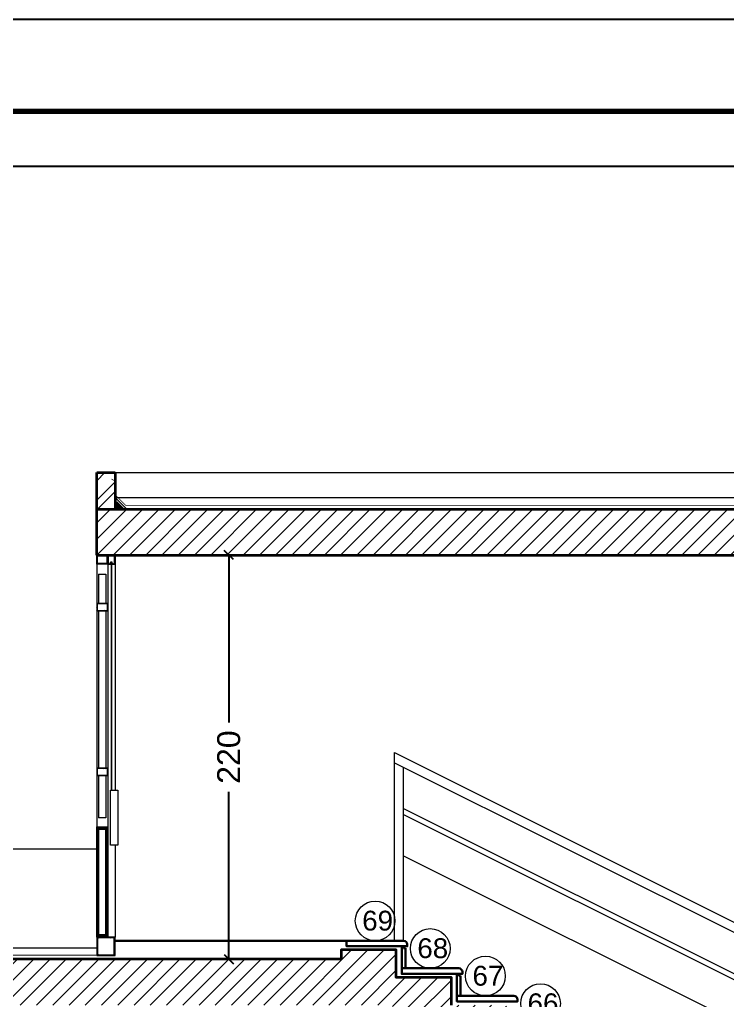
# Model space of a CAD drawing. Header units: inches. Extents: x -580639 to 179052, y 0 to 152898.
# Drawn here: x -9180 to -5329, y 146449 to 151788 of the extents above; entities that cross this region are included whole.
import ezdxf

# ---------------------------------------------------------------- set-up
doc = ezdxf.new("R2010")
doc.units = ezdxf.units.IN
doc.header["$LTSCALE"] = 500
doc.header["$MEASUREMENT"] = 0
doc.linetypes.add('HIDDEN', pattern=[0.375, 0.25, -0.125])
doc.linetypes.add('HIDDEN2', pattern=[0.1875, 0.125, -0.0625])
for name, color, linetype, lineweight in [('0.00', 254, 'Continuous', 0), ('0.3', 10, 'Continuous', 30), ('A-0.15', 50, 'Continuous', 15), ('A-0.25', 42, 'Continuous', 25), ('A-ANNO-TEXS', 211, 'Continuous', 18), ('A-DOOR', 110, 'Continuous', 13), ('A-flor-sthn', 251, 'HIDDEN2', 9), ('A-htch', 252, 'Continuous', 20), ('A-wall', 52, 'Continuous', 35), ('DIM', 8, 'Continuous', 18), ('WALL', 7, 'Continuous', 40)]:
    doc.layers.add(name, color=color, linetype=linetype, lineweight=lineweight)
doc.styles.add('50', font='arial.ttf', dxfattribs={"height": 125})
doc.dimstyles.new('DIM', dxfattribs={"dimscale": 50, "dimtxt": 125, "dimasz": 1, "dimexe": 1.2, "dimexo": 1, "dimgap": 1, "dimtad": 0, "dimtoh": 1, "dimdec": 0, "dimlfac": 0.1, "dimrnd": 1, "dimdsep": 46, "dimtxsty": '50', "dimblk": 'OBLIQUE', "dimcen": 0.09, "dimclrt": 8, "dimadec": 0, "dimazin": 0, "dimtfac": 1, "dimtdec": 0, "dimtix": 1, "dimtofl": 0, "dimtmove": 2, "dimatfit": 2, "dimfxl": 1, "dimfxlon": 1, "dimtzin": 0, "dimarcsym": 0})
pattern_1 = [(45, (-15630.96, 315242.996), (-44.194174, 44.194174), [])]
pattern_2 = [(135, (-8661.133, 148823.2436), (4.4194, 4.4194), []), (135, (-8661.133, 148826.3686), (4.4194, 4.4194), [])]

# ---------------------------------------------------------------- blocks, each defined once
blk = doc.blocks.new('_Oblique')
at = {"color": 0, "linetype": 'ByBlock', "lineweight": -2}
blk.add_line((-0.5, -0.5), (0.5, 0.5), dxfattribs=at)
blk = doc.blocks.new('*D1589')
at = {"layer": 'Defpoints', "color": 0, "transparency": 16777216}
for p in [(-8042.1, 148873.2), (-8042.1, 148873.2), (-8042.1, 146673.2)]:
    blk.add_point(p, dxfattribs=at)
at = {"layer": 'DIM', "color": 0, "lineweight": -2, "transparency": 16777216}
for p, q in [((-8042.1, 148873.2), (-8102.1, 148873.2)), ((-8042.1, 148873.2), (-8042.1, 147962.2)), ((-8042.1, 146673.2), (-8042.1, 147584.3)), ((-8042.1, 146673.2), (-7982.1, 146673.2))]:
    blk.add_line(p, q, dxfattribs=at)
at = {"layer": 'DIM', "color": 0, "lineweight": -2, "transparency": 16777216, "xscale": 50, "yscale": 50, "zscale": 50}
for p, rotation in [((-8042.1, 148873.2), 90), ((-8042.1, 146673.2), 270)]:
    blk.add_blockref('_Oblique', p, dxfattribs=dict(at, rotation=rotation))
at = {"layer": 'DIM', "color": 8, "transparency": 16777216, "insert": (-8042.1, 147773.2), "char_height": 125, "attachment_point": 5, "rotation": 90, "style": '50'}
blk.add_mtext('220', dxfattribs=at)

msp = doc.modelspace()

# ---------------------------------------------------------------- hatches: boundary and pattern name
at = {"layer": 'A-DOOR', "ltscale": 1000}
h = msp.add_hatch(dxfattribs=at)
h.set_pattern_fill('STEEL', color=3, scale=50, style=0)
h.set_pattern_definition([(135, (-8701.133, 148823.2436), (4.4194, 4.4194), []), (135, (-8701.133, 148826.3686), (4.4194, 4.4194), [])])
h.paths.add_polyline_path([(-8705.133, 148827.244), (-8757.133, 148827.244), (-8757.133, 148869.244), (-8705.133, 148869.244)], flags=16)
h.paths.add_polyline_path([(-8701.133, 148823.244), (-8761.133, 148823.244), (-8761.133, 148873.244), (-8701.133, 148873.244)])
h = msp.add_hatch(dxfattribs=at)
h.set_pattern_fill('STEEL', color=3, scale=50, style=0)
h.set_pattern_definition(pattern_2)
h.paths.add_polyline_path([(-8698.133, 148870.244), (-8698.133, 148826.244), (-8686.133, 148826.244), (-8686.133, 148835.402), (-8676.133, 148835.402), (-8676.133, 148826.244), (-8664.133, 148826.244), (-8664.133, 148870.244), (-8679.137, 148870.244), (-8679.137, 148873.244), (-8661.133, 148873.244), (-8661.133, 148823.244), (-8679.133, 148823.244), (-8679.133, 148832.402), (-8683.133, 148832.402), (-8683.133, 148823.244), (-8701.133, 148823.244), (-8701.133, 148873.244), (-8683.137, 148873.244), (-8683.137, 148870.244)])
h = msp.add_hatch(dxfattribs=at)
h.set_pattern_fill('STEEL', color=3, scale=50, style=0)
h.set_pattern_definition(pattern_2)
h.paths.add_polyline_path([(-8698.133, 148870.244), (-8698.133, 148826.244), (-8686.133, 148826.244), (-8686.133, 148835.402), (-8676.133, 148835.402), (-8676.133, 148826.244), (-8664.133, 148826.244), (-8664.133, 148870.244), (-8679.137, 148870.244), (-8679.137, 148873.244), (-8661.133, 148873.244), (-8661.133, 148823.244), (-8679.133, 148823.244), (-8679.133, 148832.402), (-8683.133, 148832.402), (-8683.133, 148823.244), (-8701.133, 148823.244), (-8701.133, 148873.244), (-8683.137, 148873.244), (-8683.137, 148870.244)])
h = msp.add_hatch(dxfattribs=at)
h.set_pattern_fill('STEEL', color=3, scale=50, style=0)
h.set_pattern_definition([(135, (256901.8365, -226916.164), (4.41941738, 4.41941738), []), (135, (256901.8365, -226913.039), (4.41941738, 4.41941738), [])])
h.paths.add_polyline_path([(-8701.133, 148569.463), (-8761.133, 148569.463), (-8761.133, 148609.463), (-8701.133, 148609.463)])
h.paths.add_polyline_path([(-8703.133, 148571.463), (-8759.133, 148571.463), (-8759.133, 148607.463), (-8703.133, 148607.463)], flags=16)
h = msp.add_hatch(dxfattribs=at)
h.set_pattern_fill('STEEL', color=3, scale=50, style=0)
h.set_pattern_definition([(135, (256901.8365, -227062.383), (4.41941738, 4.41941738), []), (135, (256901.8365, -227059.258), (4.41941738, 4.41941738), [])])
h.paths.add_polyline_path([(-8701.133, 147673.244), (-8761.133, 147673.244), (-8761.133, 147713.244), (-8701.133, 147713.244)])
h.paths.add_polyline_path([(-8703.133, 147675.244), (-8759.133, 147675.244), (-8759.133, 147711.244), (-8703.133, 147711.244)], flags=16)
h = msp.add_hatch(dxfattribs=at)
h.set_pattern_fill('STEEL', color=3, scale=50, style=0)
h.set_pattern_definition([(135, (-8701.133, 146693.2436), (4.41942, 4.41942), []), (135, (-8701.133, 146696.3686), (4.41942, 4.41942), [])])
h.paths.add_polyline_path([(-8749.133, 147381.244), (-8713.133, 147381.244), (-8713.133, 146805.244), (-8749.133, 146805.244)], flags=16)
h.paths.add_polyline_path([(-8761.133, 147393.244), (-8701.133, 147393.244), (-8701.133, 146793.244), (-8761.133, 146793.244)])
h = msp.add_hatch(dxfattribs=at)
h.set_pattern_fill('STEEL', color=3, scale=50, style=0)
h.set_pattern_definition([(135, (256921.8365, -226962.383), (4.41941738, 4.41941738), []), (135, (256921.8365, -226959.258), (4.41941738, 4.41941738), [])])
h.paths.add_polyline_path([(-8761.133, 146793.244), (-8661.133, 146793.244), (-8661.133, 146693.244), (-8761.133, 146693.244)])
h.paths.add_polyline_path([(-8757.133, 146789.244), (-8665.133, 146789.244), (-8665.133, 146697.244), (-8757.133, 146697.244)], flags=16)
at = {"layer": 'A-flor-sthn', "ltscale": 1000}
h = msp.add_hatch(dxfattribs=at)
h.set_pattern_fill('ANSI31', color=8, scale=40, angle=90, style=0)
h.set_pattern_definition([(135, (-102982.277, 135323.004), (-3.5355339, -3.5355339), [])])
h.paths.add_polyline_path([(-8651.133, 149122.863), (-8651.133, 149162.863), (-8611.133, 149122.863)])
at = {"layer": 'A-htch'}
h = msp.add_hatch(dxfattribs=at)
h.set_pattern_fill('ANSI32', color=256, scale=300)
h.set_pattern_definition([(45, (-15630.96, 315243), (-79.54951, 79.54951), []), (45, (-15577.93, 315243), (-79.54951, 79.54951), [])])
h.paths.add_polyline_path([(-11815.533, 146423.244), (-11915.533, 146423.244), (-11915.533, 145823.244), (-11815.533, 145823.244)])
h.paths.add_polyline_path([(-11665.533, 146423.244), (-11765.533, 146423.244), (-11765.533, 145823.244), (-11665.533, 145823.244)])
h.paths.add_polyline_path([(-11815.533, 142973.244), (-11915.533, 142973.244), (-11915.533, 142373.244), (-11815.533, 142373.244)])
h.paths.add_polyline_path([(-11665.533, 142973.244), (-11765.533, 142973.244), (-11765.533, 142373.244), (-11665.533, 142373.244)])
h.paths.add_polyline_path([(-1781.133, 142073.244), (-1881.133, 142073.244), (-1881.133, 139423.244), (-1781.133, 139423.244), (-1781.133, 139523.244)])
h.paths.add_polyline_path([(-1931.133, 142073.244), (-2031.133, 142073.244), (-2031.133, 139423.244), (-1931.133, 139423.244)])
h.paths.add_polyline_path([(-1931.133, 146773.244), (-2031.133, 146773.244), (-2031.133, 144923.244), (-1931.133, 144923.244)])
h.paths.add_polyline_path([(-1781.133, 146773.244), (-1881.133, 146773.244), (-1881.133, 144923.244), (-1781.133, 144923.244)])
h.paths.add_polyline_path([(-1931.133, 148873.244), (-2031.133, 148873.244), (-2031.133, 148273.244), (-1931.133, 148273.244)])
h.paths.add_polyline_path([(-1781.133, 148873.244), (-1881.133, 148873.244), (-1881.133, 148273.244), (-1781.133, 148273.244)])
h.paths.add_polyline_path([(-14829.133, 147173.244), (-14979.133, 147173.244), (-14979.133, 146673.244), (-14879.133, 146673.244), (-14879.133, 146970.442), (-14909.115, 146970.913), (-14879.133, 146971.462), (-14879.133, 146974.83), (-14909.115, 146975.378), (-14879.133, 146975.85), (-14879.133, 146993.628), (-14899.133, 147013.628), (-14899.133, 147023.628), (-14829.133, 147023.628)])
h.paths.add_polyline_path([(-1781.133, 149225.29), (-1881.133, 149225.29), (-1881.133, 149123.244), (-1781.133, 149123.244)])
h.paths.add_polyline_path([(-8661.133, 149323.244), (-8761.133, 149323.244), (-8761.133, 149123.244), (-8661.133, 149123.244)])
h = msp.add_hatch(dxfattribs=at)
h.set_pattern_fill('ANSI31', color=256, scale=500)
h.set_pattern_definition(pattern_1)
h.paths.add_polyline_path([(-1781.133, 149123.244), (-8761.133, 149123.244), (-8761.133, 148873.244), (-8701.133, 148873.244), (-1781.133, 148873.244)])
h.paths.add_polyline_path([(-7131.133, 146723.244), (-7431.133, 146723.244), (-7431.133, 146673.244), (-11915.533, 146673.244), (-14979.133, 146673.244), (-15279.133, 146673.244), (-15279.133, 146423.244), (-14979.133, 146423.244), (-14979.133, 146303.244), (-14729.133, 146303.244), (-14729.133, 146423.244), (-11915.533, 146423.244), (-7166.543, 146423.244), (-4045.238, 144862.591, -0.16227766), (-4066.838, 144927.391, -1), (-3850.838, 144927.391, -0.41421356), (-3958.838, 144819.391), (-3766.543, 144723.244), (-2031.133, 144723.244), (-2031.133, 144573.244), (-1781.133, 144573.244), (-1781.133, 144923.244), (-3831.133, 144923.244), (-3831.133, 145073.244), (-4131.133, 145073.244), (-4131.133, 145223.244), (-4431.133, 145223.244), (-4431.133, 145373.244), (-4731.133, 145373.244), (-4731.133, 145523.244), (-5031.133, 145523.244), (-5031.133, 145673.244), (-5331.133, 145673.244), (-5331.133, 145823.244), (-5631.133, 145823.244), (-5631.133, 145973.244), (-5931.133, 145973.244), (-5931.133, 146123.244), (-6231.133, 146123.244), (-6231.133, 146273.244), (-6531.133, 146273.244), (-6531.133, 146423.244), (-6831.133, 146423.244), (-6831.133, 146573.244), (-7131.133, 146573.244)])
h.paths.add_polyline_path([(-6831.133, 143123.244), (-7131.133, 143123.244), (-7131.133, 143223.244), (-7131.133, 143273.244), (-7431.133, 143273.244), (-7431.133, 143223.244), (-14979.133, 143223.244), (-14979.133, 142973.244), (-7166.543, 142973.244), (-4042.054, 141410.999, -0.16227766), (-4063.654, 141475.799, -1), (-3847.654, 141475.799), (-3831.133, 141623.244), (-4131.133, 141623.244), (-4131.133, 141773.244), (-4431.133, 141773.244), (-4431.133, 141923.244), (-4731.133, 141923.244), (-4731.133, 142073.244), (-5031.133, 142073.244), (-5031.133, 142223.244), (-5331.133, 142223.244), (-5331.133, 142373.244), (-5631.133, 142373.244), (-5631.133, 142523.244), (-5931.133, 142523.244), (-5931.133, 142673.244), (-6231.133, 142673.244), (-6231.133, 142823.244), (-6531.133, 142823.244), (-6531.133, 142973.244), (-6831.133, 142973.244)])
h.paths.add_polyline_path([(-6831.133, 139673.244), (-7131.133, 139673.244), (-7131.133, 139773.244), (-7131.133, 139823.244), (-7431.133, 139823.244), (-7431.133, 139773.244), (-14379.133, 139773.244), (-14379.133, 139673.244), (-14679.133, 139673.244), (-14679.133, 139523.244), (-14979.133, 139523.244), (-14979.133, 139330.538), (-14729.133, 139330.538), (-14343.723, 139523.244), (-7166.543, 139523.244), (-4052.943, 137966.444, -0.16227766), (-4074.543, 138031.244, -1), (-3858.543, 138031.244), (-3831.133, 138173.244), (-4131.133, 138173.244), (-4131.133, 138323.244), (-4431.133, 138323.244), (-4431.133, 138473.244), (-4731.133, 138473.244), (-4731.133, 138623.244), (-5031.133, 138623.244), (-5031.133, 138773.244), (-5331.133, 138773.244), (-5331.133, 138923.244), (-5631.133, 138923.244), (-5631.133, 139073.244), (-5931.133, 139073.244), (-5931.133, 139223.244), (-6231.133, 139223.244), (-6231.133, 139373.244), (-6531.133, 139373.244), (-6531.133, 139523.244), (-6831.133, 139523.244)])
h.paths.add_polyline_path([(-2031.133, 138023.244), (-3831.133, 138023.244), (-3831.133, 138173.244), (-3858.543, 138031.244, -0.41421356), (-3966.543, 137923.244), (-3766.543, 137823.244), (-2031.133, 137823.244)])
h.paths.add_polyline_path([(-1781.133, 136323.244), (-14979.133, 136323.244), (-14979.133, 136173.244), (-1781.133, 136173.244)])
h = msp.add_hatch(dxfattribs=at)
h.set_pattern_fill('ANSI31', color=256, scale=500)
h.set_pattern_definition(pattern_1)
h.paths.add_polyline_path([(-11665.533, 142373.244), (-11915.533, 142373.244), (-11915.533, 142173.244), (-11665.533, 142173.244)])
h.paths.add_polyline_path([(-11665.533, 145823.244), (-11915.533, 145823.244), (-11915.533, 145623.244), (-11665.533, 145623.244)])
h.paths.add_polyline_path([(-1781.133, 148273.244), (-2031.133, 148273.244), (-2031.133, 148123.244), (-1781.133, 148123.244)])
h.paths.add_polyline_path([(-1781.133, 146923.244), (-2031.133, 146923.244), (-2031.133, 146773.244), (-1781.133, 146773.244)])
h.paths.add_polyline_path([(-1781.133, 142173.244), (-2031.133, 142173.244), (-2031.133, 142073.244), (-1781.133, 142073.244)])
h.paths.add_polyline_path([(-2031.133, 141473.244), (-3831.133, 141473.244), (-3847.654, 141475.799, -0.41421356), (-3955.654, 141367.799), (-3766.543, 141273.244), (-2031.133, 141273.244)])

# ---------------------------------------------------------------- linework, layer by layer
msp.add_lwpolyline([(-30636.754, 113030.352), (24363.463, 113030.352), (24363.463, 151788.469), (-30636.754, 151788.469)], close=True)
at = {"layer": '0.00'}
msp.add_line((-12429.133, 147273.244), (-8761.133, 147273.244), dxfattribs=at)
at = {"layer": '0.3'}
for p, q in [((-7401.133, 146773.244), (-8661.133, 146773.244)), ((-7101.133, 146623.244), (-7101.133, 146743.244)), ((-7091.133, 146743.244), (-7091.133, 146733.244)), ((-7091.133, 146743.244), (-7091.133, 146733.244)), ((-7091.133, 146733.244), (-7081.133, 146733.244)), ((-7081.133, 146733.244), (-7081.133, 146623.244)), ((-6801.133, 146473.244), (-6801.133, 146593.244)), ((-6791.133, 146593.244), (-6791.133, 146583.244)), ((-6791.133, 146593.244), (-6791.133, 146583.244)), ((-6791.133, 146583.244), (-6781.133, 146583.244)), ((-6781.133, 146583.244), (-6781.133, 146473.244))]:
    msp.add_line(p, q, dxfattribs=at)
for points in [[(-7071.133, 146754.15), (-7071.133, 146743.244), (-7401.133, 146743.244), (-7401.133, 146773.244), (-7090.801, 146773.244)], [(-6771.133, 146604.15), (-6771.133, 146593.244), (-7101.133, 146593.244), (-7101.133, 146623.244), (-6790.801, 146623.244)], [(-6471.133, 146454.15), (-6471.133, 146443.244), (-6801.133, 146443.244), (-6801.133, 146473.244), (-6490.801, 146473.244)]]:
    msp.add_lwpolyline(points, dxfattribs=at)
for centre in [(-7091.015, 146753.346), (-6791.015, 146603.346), (-6491.015, 146453.346)]:
    msp.add_arc(centre, 19.899, 2.316303, 89.381348, dxfattribs=at)
at = {"layer": 'A-0.15'}
for p, q in [((-8661.133, 149323.244), (-1881.133, 149323.244)), ((-7140.801, 146773.244), (-7140.801, 147798.244)), ((-7140.801, 147798.244), (-3790.801, 146123.244)), ((-7140.801, 147742.342), (-3790.801, 146067.342)), ((-7090.801, 146773.244), (-7090.801, 147717.342)), ((-7090.801, 147493.735), (-3840.801, 145868.735)), ((-7090.801, 147460.194), (-3840.801, 145835.194)), ((-7090.801, 147236.587), (-3840.801, 145611.587))]:
    msp.add_line(p, q, dxfattribs=at)
at = {"layer": 'A-0.25', "lineweight": 25}
msp.add_lwpolyline([(17263.463, 113830.352), (17263.463, 150988.469), (-29836.754, 150988.469), (-29836.754, 113830.352), (17263.463, 113830.352)], dxfattribs=at)
at = {"layer": 'A-ANNO-TEXS'}
for centre in [(-7245.967, 146881.244), (-6945.967, 146731.244), (-6645.967, 146581.244), (-6345.967, 146431.244)]:
    msp.add_circle(centre, 108, dxfattribs=at)
at = {"layer": 'A-DOOR', "color": 3, "ltscale": 1000}
for p, q in [((-8761.133, 148873.244), (-8761.133, 147393.244)), ((-8701.133, 148873.244), (-8701.133, 147393.244)), ((-8661.133, 148873.244), (-8661.133, 147593.244)), ((-8661.133, 147293.244), (-8661.133, 146793.244))]:
    msp.add_line(p, q, dxfattribs=at)
at = {"layer": 'A-DOOR', "color": 3}
for p, q in [((-8686.133, 148826.244), (-8686.133, 148835.402)), ((-8676.133, 148835.402), (-8686.133, 148835.402)), ((-8686.133, 148826.244), (-8686.133, 148835.402)), ((-8676.133, 148835.402), (-8686.133, 148835.402)), ((-8683.133, 148823.244), (-8683.133, 148832.402)), ((-8679.133, 148832.402), (-8683.133, 148832.402)), ((-8683.133, 148823.244), (-8683.133, 148832.402)), ((-8679.133, 148832.402), (-8683.133, 148832.402)), ((-8679.133, 148823.244), (-8679.133, 148832.402)), ((-8679.133, 148823.244), (-8679.133, 148832.402)), ((-8676.133, 148826.244), (-8676.133, 148835.402)), ((-8676.133, 148826.244), (-8676.133, 148835.402)), ((-8751.133, 148769.463), (-8711.133, 148769.463)), ((-8751.133, 148769.463), (-8751.133, 148609.463)), ((-8711.133, 148769.463), (-8711.133, 148609.463)), ((-8751.133, 148569.463), (-8751.133, 147713.244)), ((-8711.133, 148569.463), (-8711.133, 147713.244)), ((-8751.133, 147673.244), (-8751.133, 147443.244)), ((-8711.058, 147673.244), (-8711.058, 147443.244)), ((-8711.058, 147443.244), (-8751.133, 147443.244))]:
    msp.add_line(p, q, dxfattribs=at)
for points in [[(-8701.133, 148823.244), (-8761.133, 148823.244), (-8761.133, 148873.244), (-8701.133, 148873.244)], [(-8705.133, 148827.244), (-8757.133, 148827.244), (-8757.133, 148869.244), (-8705.133, 148869.244)], [(-8701.133, 148609.463), (-8761.133, 148609.463), (-8761.133, 148569.463), (-8701.133, 148569.463)], [(-8703.133, 148607.463), (-8759.133, 148607.463), (-8759.133, 148571.463), (-8703.133, 148571.463)], [(-8701.133, 147713.244), (-8761.133, 147713.244), (-8761.133, 147673.244), (-8701.133, 147673.244)], [(-8703.133, 147711.244), (-8759.133, 147711.244), (-8759.133, 147675.244), (-8703.133, 147675.244)], [(-8645.266, 147593.244), (-8645.266, 147293.244), (-8685.266, 147293.244), (-8685.266, 147593.244)], [(-8761.133, 147393.244), (-8701.133, 147393.244), (-8701.133, 146793.244), (-8761.133, 146793.244)], [(-8749.133, 147381.244), (-8713.133, 147381.244), (-8713.133, 146805.244), (-8749.133, 146805.244)], [(-8757.133, 146697.244), (-8665.133, 146697.244), (-8665.133, 146789.244), (-8757.133, 146789.244)]]:
    msp.add_lwpolyline(points, close=True, dxfattribs=at)
for points in [[(-8679.133, 148823.244), (-8661.133, 148823.244), (-8661.133, 148873.244), (-8701.133, 148873.244), (-8701.133, 148823.244), (-8683.133, 148823.244)], [(-8679.133, 148823.244), (-8661.133, 148823.244), (-8661.133, 148873.244), (-8701.133, 148873.244), (-8701.133, 148823.244), (-8683.133, 148823.244)], [(-8676.133, 148826.244), (-8664.133, 148826.244), (-8664.133, 148870.244), (-8698.133, 148870.244), (-8698.133, 148826.244), (-8686.133, 148826.244)], [(-8676.133, 148826.244), (-8664.133, 148826.244), (-8664.133, 148870.244), (-8698.133, 148870.244), (-8698.133, 148826.244), (-8686.133, 148826.244)], [(-8679.133, 147593.244), (-8679.133, 148832.402), (-8683.133, 148832.402), (-8683.133, 147593.244)], [(-8761.133, 146693.244), (-8661.133, 146693.244), (-8661.133, 146793.244), (-8761.133, 146793.244), (-8761.133, 146693.244)]]:
    msp.add_lwpolyline(points, dxfattribs=at)
at = {"layer": 'A-flor-sthn', "color": 8, "ltscale": 1000}
for p, q in [((-8661.133, 149187.005), (-8596.991, 149122.863)), ((-8661.133, 149187.005), (-1881.133, 149187.005)), ((-8651.133, 149162.863), (-8611.133, 149122.863)), ((-8651.133, 149162.863), (-8651.133, 149122.863)), ((-8757.133, 146733.244), (-14849.522, 146733.244))]:
    msp.add_line(p, q, dxfattribs=at)
at = {"layer": 'A-wall'}
for p, q in [((-8761.133, 149123.244), (-8761.133, 149323.244)), ((-8761.133, 149323.244), (-8661.133, 149323.244)), ((-8661.133, 149323.244), (-8661.133, 149123.244)), ((-8761.133, 148873.244), (-8761.133, 149223.244)), ((-8761.133, 149123.244), (-1781.133, 149123.244)), ((-8761.133, 148873.244), (-1781.133, 148873.244))]:
    msp.add_line(p, q, dxfattribs=at)
at = {"layer": 'A-wall', "color": 1, "lineweight": 70}
msp.add_lwpolyline([(-30136.754, 113530.352), (23863.463, 113530.352), (23863.463, 151288.469), (-30136.754, 151288.469)], close=True, dxfattribs=at)
at = {"layer": 'A-wall'}
msp.add_lwpolyline([(-6831.133, 146423.244), (-6831.133, 146573.244), (-7131.133, 146573.244), (-7131.133, 146723.244), (-7431.133, 146723.244), (-7431.133, 146673.244), (-11915.533, 146673.244)], dxfattribs=at)
at = {"layer": 'WALL', "linetype": 'HIDDEN', "ltscale": 0.1, "const_width": 4}
for points in [[(-1938.191, 149144.946), (-8603.257, 149144.141), (-8653.844, 149193.984), (-8653.844, 149271.214), (-8680.157, 149287.283)], [(-14869.133, 146904.448), (-14861.46, 146873.501), (-14861.46, 146744.219), (-14807.243, 146694.376), (-8761.133, 146695.006)]]:
    msp.add_lwpolyline(points, dxfattribs=at)

# ---------------------------------------------------------------- texts
at = {"layer": 'A-ANNO-TEXS', "char_height": 108, "attachment_point": 1, "style": '50'}
for s, insert in [('69', (-7316.299, 146936.859)), ('68', (-7016.299, 146786.859)), ('67', (-6716.299, 146636.859)), ('66', (-6416.299, 146486.859))]:
    msp.add_mtext_dynamic_manual_height_columns(s, width=127.78363, gutter_width=750, heights=[0], dxfattribs=dict(at, insert=insert))

# ---------------------------------------------------------------- dimensions: what is measured, and where the dimension line sits
at = {"layer": 'DIM'}
dim = msp.add_linear_dim(base=(-8042.117, 148873.244), p1=(-8042.117, 146673.244), p2=(-8042.117, 148873.244), angle=90, dimstyle='DIM', dxfattribs=at)
dim.commit()
dim.dimension.update_dxf_attribs({"geometry": '*D1589', "text_midpoint": (-8042.117, 147773.244)})

doc.saveas('drawing.dxf')
